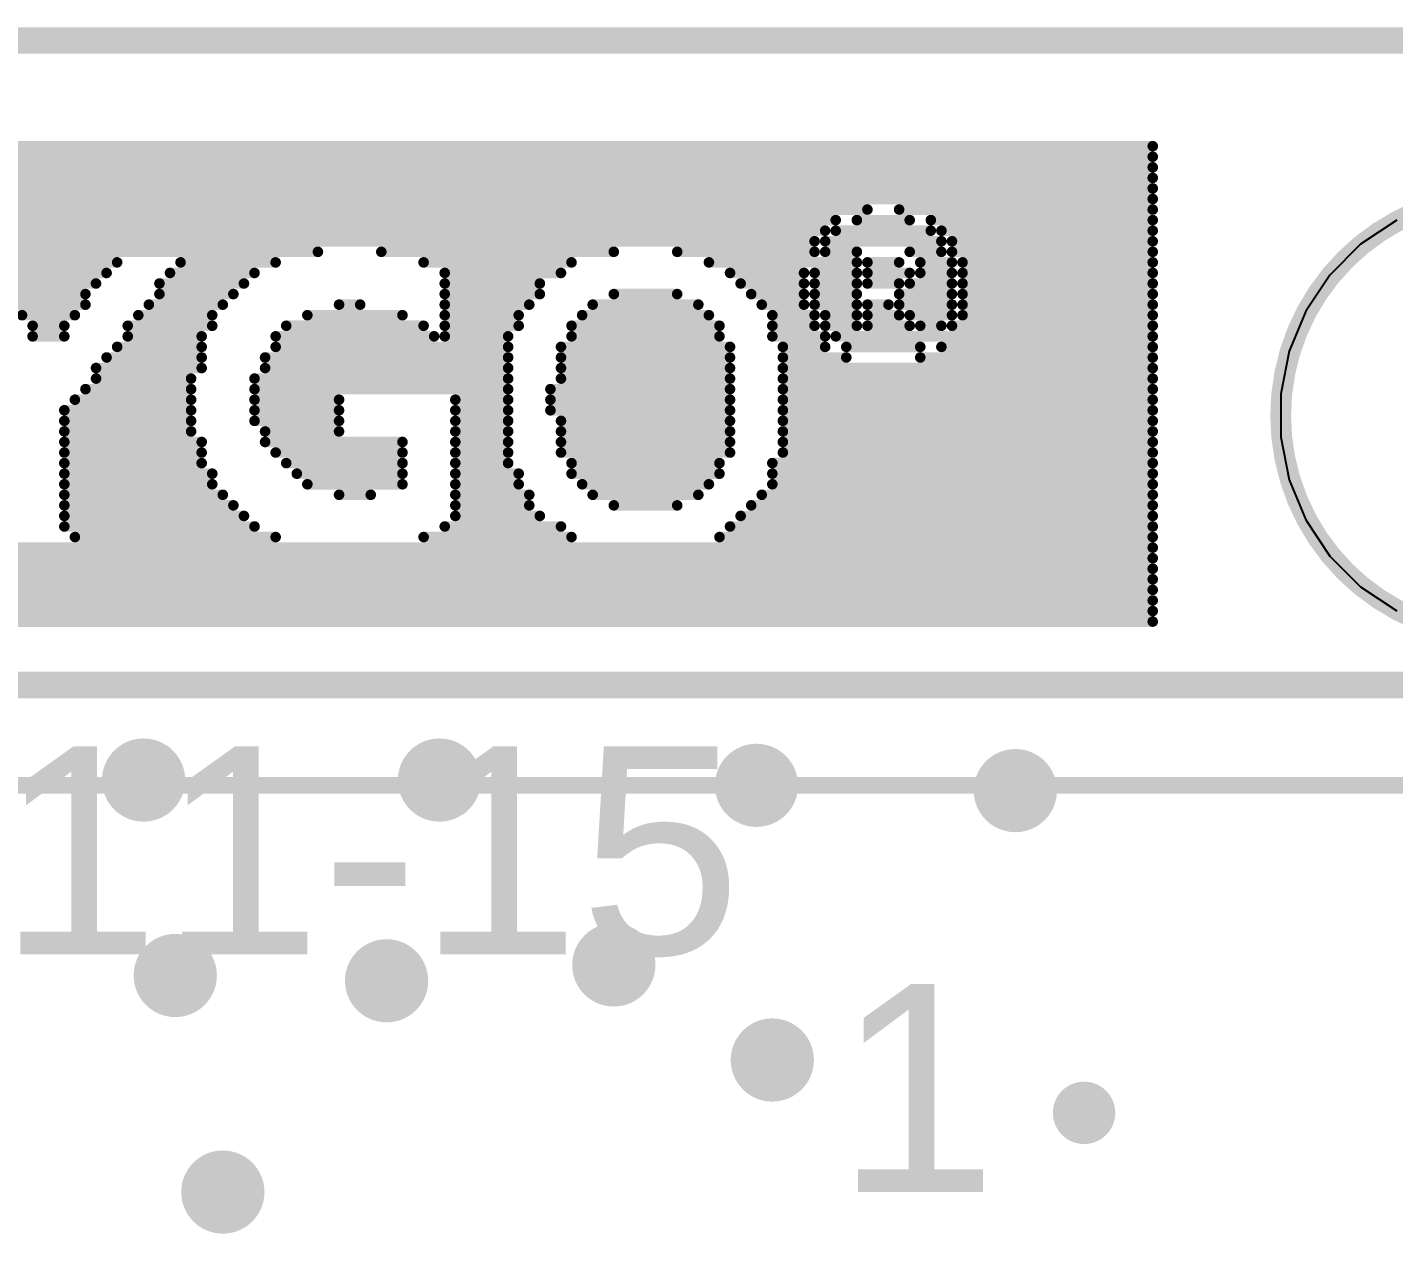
# Model space of a CAD drawing. Header units: millimetres. Extents: x 83.1 to 113.9, y 69.5 to 112.2.
# Drawn here: x 99.97 to 106.54, y 96.29 to 102.1 of the extents above; entities that cross this region are included whole.
import ezdxf

# ---------------------------------------------------------------- set-up
doc = ezdxf.new("R2010")
doc.units = ezdxf.units.MM
for name, color, linetype in [('KeepOutLayer', 6, 'Continuous'), ('MultiLayer', 9, 'Continuous'), ('TopOverlay', 2, 'Continuous'), ('ViaHoleLayer', 16, 'Continuous')]:
    doc.layers.add(name, color=color, linetype=linetype)
doc.styles.add('Arial', font='arial.ttf', dxfattribs={"height": 0.2})

# ---------------------------------------------------------------- blocks, each defined once
blk = doc.blocks.new('T__QT___54')
at = {"layer": 'TopOverlay', "const_width": 0.08}
blk.add_lwpolyline([(-8.93, 3.429), (8.977, 3.429)], dxfattribs=at)

msp = doc.modelspace()

# ---------------------------------------------------------------- hatches: boundary and pattern name
at = {"layer": 'ViaHoleLayer'}
h = msp.add_hatch(color=16, dxfattribs=at)
edge = h.paths.add_edge_path()
edge.add_arc((100.5332, 98.4758), 0.2, 0, 360)
h = msp.add_hatch(color=16, dxfattribs=at)
edge = h.paths.add_edge_path()
edge.add_arc((101.9556, 98.4758), 0.2, 0, 360)
h = msp.add_hatch(color=16, dxfattribs=at)
edge = h.paths.add_edge_path()
edge.add_arc((103.4796, 98.4504), 0.2, 0, 360)
h = msp.add_hatch(color=16, dxfattribs=at)
edge = h.paths.add_edge_path()
edge.add_arc((104.7242, 98.425), 0.2, 0, 360)
h = msp.add_hatch(color=16, dxfattribs=at)
edge = h.paths.add_edge_path()
edge.add_arc((102.7938, 97.5868), 0.2, 0, 360)
h = msp.add_hatch(color=16, dxfattribs=at)
edge = h.paths.add_edge_path()
edge.add_arc((100.6856, 97.536), 0.2, 0, 360)
h = msp.add_hatch(color=16, dxfattribs=at)
edge = h.paths.add_edge_path()
edge.add_arc((101.7016, 97.5106), 0.2, 0, 360)
h = msp.add_hatch(color=16, dxfattribs=at)
edge = h.paths.add_edge_path()
edge.add_arc((103.5558, 97.1296), 0.2, 0, 360)
h = msp.add_hatch(color=16, dxfattribs=at)
edge = h.paths.add_edge_path()
edge.add_arc((105.0544, 96.8756), 0.15, 0, 360)
h = msp.add_hatch(color=16, dxfattribs=at)
edge = h.paths.add_edge_path()
edge.add_arc((100.9142, 96.4946), 0.2, 0, 360)

# ---------------------------------------------------------------- linework, layer by layer
at = {"layer": 'KeepOutLayer', "const_width": 0.127}
msp.add_lwpolyline([(92.1766, 102.0318), (107.8442, 102.0318)], dxfattribs=at)
at = {"layer": 'KeepOutLayer'}
for points, const_width in [([(108.1196, 100.2284, 1), (105.9996, 100.2284, 1)], 0.1), ([(105.9746, 100.2284, 1), (106.0246, 100.2284, 1)], 0.05)]:
    msp.add_lwpolyline(points, format="xyb", close=True, dxfattribs=dict(at, const_width=const_width))
at = {"layer": 'MultiLayer'}
for p, q in [((106.5575, 101.1678), (106.3839, 101.0518)), ((106.3839, 101.0518), (106.2362, 100.9041)), ((106.2362, 100.9041), (106.1202, 100.7305)), ((106.1202, 100.7305), (106.0403, 100.5376)), ((106.0403, 100.5376), (105.9996, 100.3328)), ((105.9996, 100.3328), (105.9996, 100.2284)), ((105.9996, 100.2284), (105.9996, 100.2284)), ((105.9996, 100.2284), (105.9996, 100.124)), ((105.9996, 100.124), (106.0403, 99.9192)), ((106.0403, 99.9192), (106.1202, 99.7263)), ((106.1202, 99.7263), (106.2362, 99.5527)), ((106.2362, 99.5527), (106.3839, 99.405)), ((106.3839, 99.405), (106.5575, 99.289))]:
    msp.add_line(p, q, dxfattribs=at)
at = {"layer": 'TopOverlay'}
for points, const_width in [([(95.8342, 101.5238), (105.3846, 101.5238)], 0.0508), ([(95.8342, 101.473), (105.3846, 101.473)], 0.0508), ([(95.8342, 101.4222), (105.3846, 101.4222)], 0.0508), ([(95.8342, 101.3714), (105.3846, 101.3714)], 0.0508), ([(95.8342, 101.3206), (105.3846, 101.3206)], 0.0508), ([(95.8342, 101.2698), (105.3846, 101.2698)], 0.0508), ([(95.8342, 101.219), (104.013, 101.219)], 0.0508), ([(104.1654, 101.219), (105.3846, 101.219)], 0.0508), ([(95.8342, 101.1682), (103.8606, 101.1682)], 0.0508), ([(103.9622, 101.1682), (104.2162, 101.1682)], 0.0508), ([(104.3178, 101.1682), (105.3846, 101.1682)], 0.0508), ([(95.8342, 101.1174), (103.8098, 101.1174)], 0.0508), ([(95.8342, 101.0666), (103.759, 101.0666)], 0.0508), ([(103.8098, 101.0666), (104.3686, 101.0666)], 0.0508), ([(103.8606, 101.1174), (104.3178, 101.1174)], 0.0508), ([(104.3686, 101.1174), (105.3846, 101.1174)], 0.0508), ([(104.4194, 101.0666), (105.3846, 101.0666)], 0.0508), ([(95.8342, 101.0158), (101.3714, 101.0158)], 0.0508), ([(101.6762, 101.0158), (102.7938, 101.0158)], 0.0508), ([(103.0986, 101.0158), (103.759, 101.0158)], 0.0508), ([(103.8098, 101.0158), (103.9622, 101.0158)], 0.0508), ([(104.2162, 101.0158), (104.3686, 101.0158)], 0.0508), ([(104.4194, 101.0158), (105.3846, 101.0158)], 0.0508), ([(99.7966, 100.965), (100.4062, 100.965)], 0.0508), ([(100.711, 100.965), (101.1682, 100.965)], 0.0508), ([(101.8794, 100.965), (102.5906, 100.965)], 0.0508), ([(103.251, 100.965), (103.9622, 100.965)], 0.0508), ([(104.013, 100.965), (104.1654, 100.965)], 0.0508), ([(104.267, 100.965), (104.4194, 100.965)], 0.0508), ([(104.4702, 100.965), (105.3846, 100.965)], 0.0508), ([(99.7966, 100.9142), (100.3554, 100.9142)], 0.0508), ([(100.6602, 100.9142), (101.0666, 100.9142)], 0.0508), ([(101.981, 100.9142), (102.5398, 100.9142)], 0.0508), ([(103.3526, 100.9142), (103.7082, 100.9142)], 0.0508), ([(103.759, 100.9142), (103.9622, 100.9142)], 0.0508), ([(104.013, 100.9142), (104.2162, 100.9142)], 0.0508), ([(104.267, 100.9142), (104.4194, 100.9142)], 0.0508), ([(104.4702, 100.9142), (105.3846, 100.9142)], 0.0508), ([(99.8474, 100.8634), (100.3046, 100.8634)], 0.0508), ([(99.8982, 100.8126), (100.2538, 100.8126)], 0.0508), ([(100.6094, 100.8634), (101.0158, 100.8634)], 0.0508), ([(100.6094, 100.8126), (100.965, 100.8126)], 0.0508), ([(101.981, 100.8634), (102.4382, 100.8634)], 0.0508), ([(101.981, 100.8126), (102.4382, 100.8126)], 0.0508), ([(102.7938, 100.8126), (103.0986, 100.8126)], 0.0508), ([(103.4034, 100.8634), (103.7082, 100.8634)], 0.0508), ([(103.4542, 100.8126), (103.7082, 100.8126)], 0.0508), ([(103.759, 100.8634), (103.9622, 100.8634)], 0.0508), ([(103.759, 100.8126), (103.9622, 100.8126)], 0.0508), ([(104.013, 100.8634), (104.1654, 100.8634)], 0.0508), ([(104.1654, 100.8126), (104.4194, 100.8126)], 0.0508), ([(104.2162, 100.8634), (104.4194, 100.8634)], 0.0508), ([(104.4702, 100.8634), (105.3846, 100.8634)], 0.0508), ([(104.4702, 100.8126), (105.3846, 100.8126)], 0.0508), ([(99.8982, 100.7618), (100.2538, 100.7618)], 0.0508), ([(100.5586, 100.7618), (100.9142, 100.7618)], 0.0508), ([(101.473, 100.7618), (101.5746, 100.7618)], 0.0508), ([(101.981, 100.7618), (102.3874, 100.7618)], 0.0508), ([(102.6922, 100.7618), (103.2002, 100.7618)], 0.0508), ([(103.505, 100.7618), (103.7082, 100.7618)], 0.0508), ([(103.759, 100.7618), (103.9622, 100.7618)], 0.0508), ([(104.013, 100.7618), (104.1146, 100.7618)], 0.0508), ([(104.1654, 100.7618), (104.4194, 100.7618)], 0.0508), ([(104.4702, 100.7618), (105.3846, 100.7618)], 0.0508), ([(99.949, 100.711), (100.203, 100.711)], 0.0508), ([(100.5078, 100.711), (100.8634, 100.711)], 0.0508), ([(101.3206, 100.711), (101.7778, 100.711)], 0.0508), ([(101.981, 100.711), (102.3366, 100.711)], 0.0508), ([(102.6414, 100.711), (103.251, 100.711)], 0.0508), ([(103.5558, 100.711), (103.759, 100.711)], 0.0508), ([(103.8098, 100.711), (103.9622, 100.711)], 0.0508), ([(104.013, 100.711), (104.1654, 100.711)], 0.0508), ([(104.2162, 100.711), (104.4194, 100.711)], 0.0508), ([(104.4702, 100.711), (105.3846, 100.711)], 0.0508), ([(99.9998, 100.6602), (100.1522, 100.6602)], 0.0508), ([(99.9998, 100.6094), (100.1522, 100.6094)], 0.0508), ([(100.457, 100.6602), (100.8634, 100.6602)], 0.0508), ([(100.457, 100.6094), (100.8126, 100.6094)], 0.0508), ([(101.1682, 100.6094), (101.9302, 100.6094)], 0.0508), ([(101.219, 100.6602), (101.8794, 100.6602)], 0.0508), ([(101.981, 100.6602), (102.3366, 100.6602)], 0.0508), ([(101.981, 100.6094), (102.2858, 100.6094)], 0.0508), ([(102.5906, 100.6602), (103.3018, 100.6602)], 0.0508), ([(102.5906, 100.6094), (103.3018, 100.6094)], 0.0508), ([(103.5558, 100.6602), (103.759, 100.6602)], 0.0508), ([(103.5558, 100.6094), (103.8098, 100.6094)], 0.0508), ([(103.8098, 100.6602), (103.9622, 100.6602)], 0.0508), ([(103.8606, 100.6094), (105.3846, 100.6094)], 0.0508), ([(104.013, 100.6602), (104.2162, 100.6602)], 0.0508), ([(104.267, 100.6602), (104.3686, 100.6602)], 0.0508), ([(104.4194, 100.6602), (105.3846, 100.6602)], 0.0508), ([(100.4062, 100.5586), (100.8126, 100.5586)], 0.0508), ([(101.1682, 100.5586), (102.2858, 100.5586)], 0.0508), ([(102.5398, 100.5586), (103.3526, 100.5586)], 0.0508), ([(103.6066, 100.5586), (103.8098, 100.5586)], 0.0508), ([(103.9114, 100.5586), (104.267, 100.5586)], 0.0508), ([(104.3686, 100.5586), (105.3846, 100.5586)], 0.0508), ([(100.3554, 100.5078), (100.8126, 100.5078)], 0.0508), ([(101.1174, 100.5078), (102.2858, 100.5078)], 0.0508), ([(102.5398, 100.5078), (103.3526, 100.5078)], 0.0508), ([(103.6066, 100.5078), (103.9114, 100.5078)], 0.0508), ([(104.267, 100.5078), (105.3846, 100.5078)], 0.0508), ([(100.3046, 100.457), (100.8126, 100.457)], 0.0508), ([(100.3046, 100.4062), (100.7618, 100.4062)], 0.0508), ([(101.0666, 100.4062), (102.2858, 100.4062)], 0.0508), ([(101.1174, 100.457), (102.2858, 100.457)], 0.0508), ([(102.5398, 100.457), (103.3526, 100.457)], 0.0508), ([(102.5398, 100.4062), (103.3526, 100.4062)], 0.0508), ([(103.6066, 100.457), (105.3846, 100.457)], 0.0508), ([(103.6066, 100.4062), (105.3846, 100.4062)], 0.0508), ([(100.2538, 100.3554), (100.7618, 100.3554)], 0.0508), ([(101.0666, 100.3554), (102.2858, 100.3554)], 0.0508), ([(102.489, 100.3554), (103.3526, 100.3554)], 0.0508), ([(103.6066, 100.3554), (105.3846, 100.3554)], 0.0508), ([(100.203, 100.3046), (100.7618, 100.3046)], 0.0508), ([(101.0666, 100.3046), (101.473, 100.3046)], 0.0508), ([(102.0318, 100.3046), (102.2858, 100.3046)], 0.0508), ([(102.489, 100.3046), (103.3526, 100.3046)], 0.0508), ([(103.6066, 100.3046), (105.3846, 100.3046)], 0.0508), ([(100.1522, 100.2538), (100.7618, 100.2538)], 0.0508), ([(101.0666, 100.2538), (101.473, 100.2538)], 0.0508), ([(102.0318, 100.2538), (102.2858, 100.2538)], 0.0508), ([(102.489, 100.2538), (103.3526, 100.2538)], 0.0508), ([(103.6066, 100.2538), (105.3846, 100.2538)], 0.0508), ([(100.1522, 100.203), (100.7618, 100.203)], 0.0508), ([(100.1522, 100.1522), (100.7618, 100.1522)], 0.0508), ([(101.0666, 100.203), (101.473, 100.203)], 0.0508), ([(101.1174, 100.1522), (101.473, 100.1522)], 0.0508), ([(102.0318, 100.203), (102.2858, 100.203)], 0.0508), ([(102.0318, 100.1522), (102.2858, 100.1522)], 0.0508), ([(102.5398, 100.203), (103.3526, 100.203)], 0.0508), ([(102.5398, 100.1522), (103.3526, 100.1522)], 0.0508), ([(103.6066, 100.203), (105.3846, 100.203)], 0.0508), ([(103.6066, 100.1522), (105.3846, 100.1522)], 0.0508), ([(100.1522, 100.1014), (100.8126, 100.1014)], 0.0508), ([(101.1174, 100.1014), (101.7778, 100.1014)], 0.0508), ([(102.0318, 100.1014), (102.2858, 100.1014)], 0.0508), ([(102.5398, 100.1014), (103.3526, 100.1014)], 0.0508), ([(103.6066, 100.1014), (105.3846, 100.1014)], 0.0508), ([(100.1522, 100.0506), (100.8126, 100.0506)], 0.0508), ([(101.1682, 100.0506), (101.7778, 100.0506)], 0.0508), ([(102.0318, 100.0506), (102.2858, 100.0506)], 0.0508), ([(102.5398, 100.0506), (103.3526, 100.0506)], 0.0508), ([(103.6066, 100.0506), (105.3846, 100.0506)], 0.0508), ([(100.1522, 99.9998), (100.8126, 99.9998)], 0.0508), ([(100.1522, 99.949), (100.8634, 99.949)], 0.0508), ([(101.219, 99.9998), (101.7778, 99.9998)], 0.0508), ([(101.2698, 99.949), (101.7778, 99.949)], 0.0508), ([(102.0318, 99.9998), (102.2858, 99.9998)], 0.0508), ([(102.0318, 99.949), (102.3366, 99.949)], 0.0508), ([(102.5906, 99.9998), (103.3018, 99.9998)], 0.0508), ([(102.5906, 99.949), (103.3018, 99.949)], 0.0508), ([(103.5558, 99.9998), (105.3846, 99.9998)], 0.0508), ([(103.5558, 99.949), (105.3846, 99.949)], 0.0508), ([(100.1522, 99.8982), (100.8634, 99.8982)], 0.0508), ([(101.3206, 99.8982), (101.7778, 99.8982)], 0.0508), ([(102.0318, 99.8982), (102.3366, 99.8982)], 0.0508), ([(102.6414, 99.8982), (103.251, 99.8982)], 0.0508), ([(103.5558, 99.8982), (105.3846, 99.8982)], 0.0508), ([(100.1522, 99.8474), (100.9142, 99.8474)], 0.0508), ([(101.473, 99.8474), (101.6254, 99.8474)], 0.0508), ([(102.0318, 99.8474), (102.3874, 99.8474)], 0.0508), ([(102.6922, 99.8474), (103.2002, 99.8474)], 0.0508), ([(103.505, 99.8474), (105.3846, 99.8474)], 0.0508), ([(100.1522, 99.7966), (100.965, 99.7966)], 0.0508), ([(102.0318, 99.7966), (102.3874, 99.7966)], 0.0508), ([(102.7938, 99.7966), (103.0986, 99.7966)], 0.0508), ([(103.4542, 99.7966), (105.3846, 99.7966)], 0.0508), ([(100.1522, 99.7458), (101.0158, 99.7458)], 0.0508), ([(100.1522, 99.695), (101.0666, 99.695)], 0.0508), ([(101.981, 99.695), (102.5398, 99.695)], 0.0508), ([(102.0318, 99.7458), (102.4382, 99.7458)], 0.0508), ([(103.3526, 99.695), (105.3846, 99.695)], 0.0508), ([(103.4034, 99.7458), (105.3846, 99.7458)], 0.0508), ([(100.203, 99.6442), (101.1682, 99.6442)], 0.0508), ([(101.8794, 99.6442), (102.5906, 99.6442)], 0.0508), ([(103.3018, 99.6442), (105.3846, 99.6442)], 0.0508), ([(95.8342, 99.5934), (105.3846, 99.5934)], 0.0508), ([(95.8342, 99.5426), (105.3846, 99.5426)], 0.0508), ([(95.8342, 99.4918), (105.3846, 99.4918)], 0.0508), ([(95.8342, 99.441), (105.3846, 99.441)], 0.0508), ([(95.8342, 99.3902), (105.3846, 99.3902)], 0.0508), ([(95.8342, 99.3394), (105.3846, 99.3394)], 0.0508), ([(95.8342, 99.2886), (105.3846, 99.2886)], 0.0508), ([(95.8342, 99.2378), (105.3846, 99.2378)], 0.0508), ([(97.4598, 98.933), (108.8898, 98.933)], 0.127)]:
    msp.add_lwpolyline(points, dxfattribs=dict(at, const_width=const_width))
at = {"layer": 'TopOverlay', "const_width": 0.0254}
for points in [[(105.3719, 101.5238, 1), (105.3973, 101.5238, 1)], [(105.3719, 101.473, 1), (105.3973, 101.473, 1)], [(105.3719, 101.4222, 1), (105.3973, 101.4222, 1)], [(105.3719, 101.3714, 1), (105.3973, 101.3714, 1)], [(105.3719, 101.3206, 1), (105.3973, 101.3206, 1)], [(105.3719, 101.2698, 1), (105.3973, 101.2698, 1)], [(104.0003, 101.219, 1), (104.0257, 101.219, 1)], [(104.1527, 101.219, 1), (104.1781, 101.219, 1)], [(105.3719, 101.219, 1), (105.3973, 101.219, 1)], [(103.8479, 101.1682, 1), (103.8733, 101.1682, 1)], [(103.9495, 101.1682, 1), (103.9749, 101.1682, 1)], [(104.2035, 101.1682, 1), (104.2289, 101.1682, 1)], [(104.3051, 101.1682, 1), (104.3305, 101.1682, 1)], [(105.3719, 101.1682, 1), (105.3973, 101.1682, 1)], [(103.7463, 101.0666, 1), (103.7717, 101.0666, 1)], [(103.7971, 101.1174, 1), (103.8225, 101.1174, 1)], [(103.7971, 101.0666, 1), (103.8225, 101.0666, 1)], [(103.8479, 101.1174, 1), (103.8733, 101.1174, 1)], [(104.3051, 101.1174, 1), (104.3305, 101.1174, 1)], [(104.3559, 101.1174, 1), (104.3813, 101.1174, 1)], [(104.3559, 101.0666, 1), (104.3813, 101.0666, 1)], [(104.4067, 101.0666, 1), (104.4321, 101.0666, 1)], [(105.3719, 101.1174, 1), (105.3973, 101.1174, 1)], [(105.3719, 101.0666, 1), (105.3973, 101.0666, 1)], [(101.3587, 101.0158, 1), (101.3841, 101.0158, 1)], [(101.6635, 101.0158, 1), (101.6889, 101.0158, 1)], [(102.7811, 101.0158, 1), (102.8065, 101.0158, 1)], [(103.0859, 101.0158, 1), (103.1113, 101.0158, 1)], [(103.7463, 101.0158, 1), (103.7717, 101.0158, 1)], [(103.7971, 101.0158, 1), (103.8225, 101.0158, 1)], [(103.9495, 101.0158, 1), (103.9749, 101.0158, 1)], [(104.2035, 101.0158, 1), (104.2289, 101.0158, 1)], [(104.3559, 101.0158, 1), (104.3813, 101.0158, 1)], [(104.4067, 101.0158, 1), (104.4321, 101.0158, 1)], [(105.3719, 101.0158, 1), (105.3973, 101.0158, 1)], [(100.3935, 100.965, 1), (100.4189, 100.965, 1)], [(100.6983, 100.965, 1), (100.7237, 100.965, 1)], [(101.1555, 100.965, 1), (101.1809, 100.965, 1)], [(101.8667, 100.965, 1), (101.8921, 100.965, 1)], [(102.5779, 100.965, 1), (102.6033, 100.965, 1)], [(103.2383, 100.965, 1), (103.2637, 100.965, 1)], [(103.9495, 100.965, 1), (103.9749, 100.965, 1)], [(104.0003, 100.965, 1), (104.0257, 100.965, 1)], [(104.1527, 100.965, 1), (104.1781, 100.965, 1)], [(104.2543, 100.965, 1), (104.2797, 100.965, 1)], [(104.4067, 100.965, 1), (104.4321, 100.965, 1)], [(104.4575, 100.965, 1), (104.4829, 100.965, 1)], [(105.3719, 100.965, 1), (105.3973, 100.965, 1)], [(100.3427, 100.9142, 1), (100.3681, 100.9142, 1)], [(100.6475, 100.9142, 1), (100.6729, 100.9142, 1)], [(101.0539, 100.9142, 1), (101.0793, 100.9142, 1)], [(101.9683, 100.9142, 1), (101.9937, 100.9142, 1)], [(102.5271, 100.9142, 1), (102.5525, 100.9142, 1)], [(103.3399, 100.9142, 1), (103.3653, 100.9142, 1)], [(103.6955, 100.9142, 1), (103.7209, 100.9142, 1)], [(103.7463, 100.9142, 1), (103.7717, 100.9142, 1)], [(103.9495, 100.9142, 1), (103.9749, 100.9142, 1)], [(104.0003, 100.9142, 1), (104.0257, 100.9142, 1)], [(104.2035, 100.9142, 1), (104.2289, 100.9142, 1)], [(104.2543, 100.9142, 1), (104.2797, 100.9142, 1)], [(104.4067, 100.9142, 1), (104.4321, 100.9142, 1)], [(104.4575, 100.9142, 1), (104.4829, 100.9142, 1)], [(105.3719, 100.9142, 1), (105.3973, 100.9142, 1)], [(100.2411, 100.8126, 1), (100.2665, 100.8126, 1)], [(100.2919, 100.8634, 1), (100.3173, 100.8634, 1)], [(100.5967, 100.8634, 1), (100.6221, 100.8634, 1)], [(100.5967, 100.8126, 1), (100.6221, 100.8126, 1)], [(100.9523, 100.8126, 1), (100.9777, 100.8126, 1)], [(101.0031, 100.8634, 1), (101.0285, 100.8634, 1)], [(101.9683, 100.8634, 1), (101.9937, 100.8634, 1)], [(101.9683, 100.8126, 1), (101.9937, 100.8126, 1)], [(102.4255, 100.8634, 1), (102.4509, 100.8634, 1)], [(102.4255, 100.8126, 1), (102.4509, 100.8126, 1)], [(102.7811, 100.8126, 1), (102.8065, 100.8126, 1)], [(103.0859, 100.8126, 1), (103.1113, 100.8126, 1)], [(103.3907, 100.8634, 1), (103.4161, 100.8634, 1)], [(103.4415, 100.8126, 1), (103.4669, 100.8126, 1)], [(103.6955, 100.8634, 1), (103.7209, 100.8634, 1)], [(103.6955, 100.8126, 1), (103.7209, 100.8126, 1)], [(103.7463, 100.8634, 1), (103.7717, 100.8634, 1)], [(103.7463, 100.8126, 1), (103.7717, 100.8126, 1)], [(103.9495, 100.8634, 1), (103.9749, 100.8634, 1)], [(103.9495, 100.8126, 1), (103.9749, 100.8126, 1)], [(104.0003, 100.8634, 1), (104.0257, 100.8634, 1)], [(104.1527, 100.8634, 1), (104.1781, 100.8634, 1)], [(104.1527, 100.8126, 1), (104.1781, 100.8126, 1)], [(104.2035, 100.8634, 1), (104.2289, 100.8634, 1)], [(104.4067, 100.8634, 1), (104.4321, 100.8634, 1)], [(104.4067, 100.8126, 1), (104.4321, 100.8126, 1)], [(104.4575, 100.8634, 1), (104.4829, 100.8634, 1)], [(104.4575, 100.8126, 1), (104.4829, 100.8126, 1)], [(105.3719, 100.8634, 1), (105.3973, 100.8634, 1)], [(105.3719, 100.8126, 1), (105.3973, 100.8126, 1)], [(100.2411, 100.7618, 1), (100.2665, 100.7618, 1)], [(100.5459, 100.7618, 1), (100.5713, 100.7618, 1)], [(100.9015, 100.7618, 1), (100.9269, 100.7618, 1)], [(101.4603, 100.7618, 1), (101.4857, 100.7618, 1)], [(101.5619, 100.7618, 1), (101.5873, 100.7618, 1)], [(101.9683, 100.7618, 1), (101.9937, 100.7618, 1)], [(102.3747, 100.7618, 1), (102.4001, 100.7618, 1)], [(102.6795, 100.7618, 1), (102.7049, 100.7618, 1)], [(103.1875, 100.7618, 1), (103.2129, 100.7618, 1)], [(103.4923, 100.7618, 1), (103.5177, 100.7618, 1)], [(103.6955, 100.7618, 1), (103.7209, 100.7618, 1)], [(103.7463, 100.7618, 1), (103.7717, 100.7618, 1)], [(103.9495, 100.7618, 1), (103.9749, 100.7618, 1)], [(104.0003, 100.7618, 1), (104.0257, 100.7618, 1)], [(104.1019, 100.7618, 1), (104.1273, 100.7618, 1)], [(104.1527, 100.7618, 1), (104.1781, 100.7618, 1)], [(104.4067, 100.7618, 1), (104.4321, 100.7618, 1)], [(104.4575, 100.7618, 1), (104.4829, 100.7618, 1)], [(105.3719, 100.7618, 1), (105.3973, 100.7618, 1)], [(99.9363, 100.711, 1), (99.9617, 100.711, 1)], [(100.1903, 100.711, 1), (100.2157, 100.711, 1)], [(100.4951, 100.711, 1), (100.5205, 100.711, 1)], [(100.8507, 100.711, 1), (100.8761, 100.711, 1)], [(101.3079, 100.711, 1), (101.3333, 100.711, 1)], [(101.7651, 100.711, 1), (101.7905, 100.711, 1)], [(101.9683, 100.711, 1), (101.9937, 100.711, 1)], [(102.3239, 100.711, 1), (102.3493, 100.711, 1)], [(102.6287, 100.711, 1), (102.6541, 100.711, 1)], [(103.2383, 100.711, 1), (103.2637, 100.711, 1)], [(103.5431, 100.711, 1), (103.5685, 100.711, 1)], [(103.7463, 100.711, 1), (103.7717, 100.711, 1)], [(103.7971, 100.711, 1), (103.8225, 100.711, 1)], [(103.9495, 100.711, 1), (103.9749, 100.711, 1)], [(104.0003, 100.711, 1), (104.0257, 100.711, 1)], [(104.1527, 100.711, 1), (104.1781, 100.711, 1)], [(104.2035, 100.711, 1), (104.2289, 100.711, 1)], [(104.4067, 100.711, 1), (104.4321, 100.711, 1)], [(104.4575, 100.711, 1), (104.4829, 100.711, 1)], [(105.3719, 100.711, 1), (105.3973, 100.711, 1)], [(99.9871, 100.6602, 1), (100.0125, 100.6602, 1)], [(99.9871, 100.6094, 1), (100.0125, 100.6094, 1)], [(100.1395, 100.6602, 1), (100.1649, 100.6602, 1)], [(100.1395, 100.6094, 1), (100.1649, 100.6094, 1)], [(100.4443, 100.6602, 1), (100.4697, 100.6602, 1)], [(100.4443, 100.6094, 1), (100.4697, 100.6094, 1)], [(100.7999, 100.6094, 1), (100.8253, 100.6094, 1)], [(100.8507, 100.6602, 1), (100.8761, 100.6602, 1)], [(101.1555, 100.6094, 1), (101.1809, 100.6094, 1)], [(101.2063, 100.6602, 1), (101.2317, 100.6602, 1)], [(101.8667, 100.6602, 1), (101.8921, 100.6602, 1)], [(101.9175, 100.6094, 1), (101.9429, 100.6094, 1)], [(101.9683, 100.6602, 1), (101.9937, 100.6602, 1)], [(101.9683, 100.6094, 1), (101.9937, 100.6094, 1)], [(102.2731, 100.6094, 1), (102.2985, 100.6094, 1)], [(102.3239, 100.6602, 1), (102.3493, 100.6602, 1)], [(102.5779, 100.6602, 1), (102.6033, 100.6602, 1)], [(102.5779, 100.6094, 1), (102.6033, 100.6094, 1)], [(103.2891, 100.6602, 1), (103.3145, 100.6602, 1)], [(103.2891, 100.6094, 1), (103.3145, 100.6094, 1)], [(103.5431, 100.6602, 1), (103.5685, 100.6602, 1)], [(103.5431, 100.6094, 1), (103.5685, 100.6094, 1)], [(103.7463, 100.6602, 1), (103.7717, 100.6602, 1)], [(103.7971, 100.6602, 1), (103.8225, 100.6602, 1)], [(103.7971, 100.6094, 1), (103.8225, 100.6094, 1)], [(103.8479, 100.6094, 1), (103.8733, 100.6094, 1)], [(103.9495, 100.6602, 1), (103.9749, 100.6602, 1)], [(104.0003, 100.6602, 1), (104.0257, 100.6602, 1)], [(104.2035, 100.6602, 1), (104.2289, 100.6602, 1)], [(104.2543, 100.6602, 1), (104.2797, 100.6602, 1)], [(104.3559, 100.6602, 1), (104.3813, 100.6602, 1)], [(104.4067, 100.6602, 1), (104.4321, 100.6602, 1)], [(105.3719, 100.6602, 1), (105.3973, 100.6602, 1)], [(105.3719, 100.6094, 1), (105.3973, 100.6094, 1)], [(100.3935, 100.5586, 1), (100.4189, 100.5586, 1)], [(100.7999, 100.5586, 1), (100.8253, 100.5586, 1)], [(101.1555, 100.5586, 1), (101.1809, 100.5586, 1)], [(102.2731, 100.5586, 1), (102.2985, 100.5586, 1)], [(102.5271, 100.5586, 1), (102.5525, 100.5586, 1)], [(103.3399, 100.5586, 1), (103.3653, 100.5586, 1)], [(103.5939, 100.5586, 1), (103.6193, 100.5586, 1)], [(103.7971, 100.5586, 1), (103.8225, 100.5586, 1)], [(103.8987, 100.5586, 1), (103.9241, 100.5586, 1)], [(104.2543, 100.5586, 1), (104.2797, 100.5586, 1)], [(104.3559, 100.5586, 1), (104.3813, 100.5586, 1)], [(105.3719, 100.5586, 1), (105.3973, 100.5586, 1)], [(100.3427, 100.5078, 1), (100.3681, 100.5078, 1)], [(100.7999, 100.5078, 1), (100.8253, 100.5078, 1)], [(101.1047, 100.5078, 1), (101.1301, 100.5078, 1)], [(102.2731, 100.5078, 1), (102.2985, 100.5078, 1)], [(102.5271, 100.5078, 1), (102.5525, 100.5078, 1)], [(103.3399, 100.5078, 1), (103.3653, 100.5078, 1)], [(103.5939, 100.5078, 1), (103.6193, 100.5078, 1)], [(103.8987, 100.5078, 1), (103.9241, 100.5078, 1)], [(104.2543, 100.5078, 1), (104.2797, 100.5078, 1)], [(105.3719, 100.5078, 1), (105.3973, 100.5078, 1)], [(100.2919, 100.457, 1), (100.3173, 100.457, 1)], [(100.2919, 100.4062, 1), (100.3173, 100.4062, 1)], [(100.7491, 100.4062, 1), (100.7745, 100.4062, 1)], [(100.7999, 100.457, 1), (100.8253, 100.457, 1)], [(101.0539, 100.4062, 1), (101.0793, 100.4062, 1)], [(101.1047, 100.457, 1), (101.1301, 100.457, 1)], [(102.2731, 100.457, 1), (102.2985, 100.457, 1)], [(102.2731, 100.4062, 1), (102.2985, 100.4062, 1)], [(102.5271, 100.457, 1), (102.5525, 100.457, 1)], [(102.5271, 100.4062, 1), (102.5525, 100.4062, 1)], [(103.3399, 100.457, 1), (103.3653, 100.457, 1)], [(103.3399, 100.4062, 1), (103.3653, 100.4062, 1)], [(103.5939, 100.457, 1), (103.6193, 100.457, 1)], [(103.5939, 100.4062, 1), (103.6193, 100.4062, 1)], [(105.3719, 100.457, 1), (105.3973, 100.457, 1)], [(105.3719, 100.4062, 1), (105.3973, 100.4062, 1)], [(100.2411, 100.3554, 1), (100.2665, 100.3554, 1)], [(100.7491, 100.3554, 1), (100.7745, 100.3554, 1)], [(101.0539, 100.3554, 1), (101.0793, 100.3554, 1)], [(102.2731, 100.3554, 1), (102.2985, 100.3554, 1)], [(102.4763, 100.3554, 1), (102.5017, 100.3554, 1)], [(103.3399, 100.3554, 1), (103.3653, 100.3554, 1)], [(103.5939, 100.3554, 1), (103.6193, 100.3554, 1)], [(105.3719, 100.3554, 1), (105.3973, 100.3554, 1)], [(100.1903, 100.3046, 1), (100.2157, 100.3046, 1)], [(100.7491, 100.3046, 1), (100.7745, 100.3046, 1)], [(101.0539, 100.3046, 1), (101.0793, 100.3046, 1)], [(101.4603, 100.3046, 1), (101.4857, 100.3046, 1)], [(102.0191, 100.3046, 1), (102.0445, 100.3046, 1)], [(102.2731, 100.3046, 1), (102.2985, 100.3046, 1)], [(102.4763, 100.3046, 1), (102.5017, 100.3046, 1)], [(103.3399, 100.3046, 1), (103.3653, 100.3046, 1)], [(103.5939, 100.3046, 1), (103.6193, 100.3046, 1)], [(105.3719, 100.3046, 1), (105.3973, 100.3046, 1)], [(100.1395, 100.2538, 1), (100.1649, 100.2538, 1)], [(100.7491, 100.2538, 1), (100.7745, 100.2538, 1)], [(101.0539, 100.2538, 1), (101.0793, 100.2538, 1)], [(101.4603, 100.2538, 1), (101.4857, 100.2538, 1)], [(102.0191, 100.2538, 1), (102.0445, 100.2538, 1)], [(102.2731, 100.2538, 1), (102.2985, 100.2538, 1)], [(102.4763, 100.2538, 1), (102.5017, 100.2538, 1)], [(103.3399, 100.2538, 1), (103.3653, 100.2538, 1)], [(103.5939, 100.2538, 1), (103.6193, 100.2538, 1)], [(105.3719, 100.2538, 1), (105.3973, 100.2538, 1)], [(100.1395, 100.203, 1), (100.1649, 100.203, 1)], [(100.1395, 100.1522, 1), (100.1649, 100.1522, 1)], [(100.7491, 100.203, 1), (100.7745, 100.203, 1)], [(100.7491, 100.1522, 1), (100.7745, 100.1522, 1)], [(101.0539, 100.203, 1), (101.0793, 100.203, 1)], [(101.1047, 100.1522, 1), (101.1301, 100.1522, 1)], [(101.4603, 100.203, 1), (101.4857, 100.203, 1)], [(101.4603, 100.1522, 1), (101.4857, 100.1522, 1)], [(102.0191, 100.203, 1), (102.0445, 100.203, 1)], [(102.0191, 100.1522, 1), (102.0445, 100.1522, 1)], [(102.2731, 100.203, 1), (102.2985, 100.203, 1)], [(102.2731, 100.1522, 1), (102.2985, 100.1522, 1)], [(102.5271, 100.203, 1), (102.5525, 100.203, 1)], [(102.5271, 100.1522, 1), (102.5525, 100.1522, 1)], [(103.3399, 100.203, 1), (103.3653, 100.203, 1)], [(103.3399, 100.1522, 1), (103.3653, 100.1522, 1)], [(103.5939, 100.203, 1), (103.6193, 100.203, 1)], [(103.5939, 100.1522, 1), (103.6193, 100.1522, 1)], [(105.3719, 100.203, 1), (105.3973, 100.203, 1)], [(105.3719, 100.1522, 1), (105.3973, 100.1522, 1)], [(100.1395, 100.1014, 1), (100.1649, 100.1014, 1)], [(100.7999, 100.1014, 1), (100.8253, 100.1014, 1)], [(101.1047, 100.1014, 1), (101.1301, 100.1014, 1)], [(101.7651, 100.1014, 1), (101.7905, 100.1014, 1)], [(102.0191, 100.1014, 1), (102.0445, 100.1014, 1)], [(102.2731, 100.1014, 1), (102.2985, 100.1014, 1)], [(102.5271, 100.1014, 1), (102.5525, 100.1014, 1)], [(103.3399, 100.1014, 1), (103.3653, 100.1014, 1)], [(103.5939, 100.1014, 1), (103.6193, 100.1014, 1)], [(105.3719, 100.1014, 1), (105.3973, 100.1014, 1)], [(100.1395, 100.0506, 1), (100.1649, 100.0506, 1)], [(100.7999, 100.0506, 1), (100.8253, 100.0506, 1)], [(101.1555, 100.0506, 1), (101.1809, 100.0506, 1)], [(101.7651, 100.0506, 1), (101.7905, 100.0506, 1)], [(102.0191, 100.0506, 1), (102.0445, 100.0506, 1)], [(102.2731, 100.0506, 1), (102.2985, 100.0506, 1)], [(102.5271, 100.0506, 1), (102.5525, 100.0506, 1)], [(103.3399, 100.0506, 1), (103.3653, 100.0506, 1)], [(103.5939, 100.0506, 1), (103.6193, 100.0506, 1)], [(105.3719, 100.0506, 1), (105.3973, 100.0506, 1)], [(100.1395, 99.9998, 1), (100.1649, 99.9998, 1)], [(100.1395, 99.949, 1), (100.1649, 99.949, 1)], [(100.7999, 99.9998, 1), (100.8253, 99.9998, 1)], [(100.8507, 99.949, 1), (100.8761, 99.949, 1)], [(101.2063, 99.9998, 1), (101.2317, 99.9998, 1)], [(101.2571, 99.949, 1), (101.2825, 99.949, 1)], [(101.7651, 99.9998, 1), (101.7905, 99.9998, 1)], [(101.7651, 99.949, 1), (101.7905, 99.949, 1)], [(102.0191, 99.9998, 1), (102.0445, 99.9998, 1)], [(102.0191, 99.949, 1), (102.0445, 99.949, 1)], [(102.2731, 99.9998, 1), (102.2985, 99.9998, 1)], [(102.3239, 99.949, 1), (102.3493, 99.949, 1)], [(102.5779, 99.9998, 1), (102.6033, 99.9998, 1)], [(102.5779, 99.949, 1), (102.6033, 99.949, 1)], [(103.2891, 99.9998, 1), (103.3145, 99.9998, 1)], [(103.2891, 99.949, 1), (103.3145, 99.949, 1)], [(103.5431, 99.9998, 1), (103.5685, 99.9998, 1)], [(103.5431, 99.949, 1), (103.5685, 99.949, 1)], [(105.3719, 99.9998, 1), (105.3973, 99.9998, 1)], [(105.3719, 99.949, 1), (105.3973, 99.949, 1)], [(100.1395, 99.8982, 1), (100.1649, 99.8982, 1)], [(100.8507, 99.8982, 1), (100.8761, 99.8982, 1)], [(101.3079, 99.8982, 1), (101.3333, 99.8982, 1)], [(101.7651, 99.8982, 1), (101.7905, 99.8982, 1)], [(102.0191, 99.8982, 1), (102.0445, 99.8982, 1)], [(102.3239, 99.8982, 1), (102.3493, 99.8982, 1)], [(102.6287, 99.8982, 1), (102.6541, 99.8982, 1)], [(103.2383, 99.8982, 1), (103.2637, 99.8982, 1)], [(103.5431, 99.8982, 1), (103.5685, 99.8982, 1)], [(105.3719, 99.8982, 1), (105.3973, 99.8982, 1)], [(100.1395, 99.8474, 1), (100.1649, 99.8474, 1)], [(100.9015, 99.8474, 1), (100.9269, 99.8474, 1)], [(101.4603, 99.8474, 1), (101.4857, 99.8474, 1)], [(101.6127, 99.8474, 1), (101.6381, 99.8474, 1)], [(102.0191, 99.8474, 1), (102.0445, 99.8474, 1)], [(102.3747, 99.8474, 1), (102.4001, 99.8474, 1)], [(102.6795, 99.8474, 1), (102.7049, 99.8474, 1)], [(103.1875, 99.8474, 1), (103.2129, 99.8474, 1)], [(103.4923, 99.8474, 1), (103.5177, 99.8474, 1)], [(105.3719, 99.8474, 1), (105.3973, 99.8474, 1)], [(100.1395, 99.7966, 1), (100.1649, 99.7966, 1)], [(100.9523, 99.7966, 1), (100.9777, 99.7966, 1)], [(102.0191, 99.7966, 1), (102.0445, 99.7966, 1)], [(102.3747, 99.7966, 1), (102.4001, 99.7966, 1)], [(102.7811, 99.7966, 1), (102.8065, 99.7966, 1)], [(103.0859, 99.7966, 1), (103.1113, 99.7966, 1)], [(103.4415, 99.7966, 1), (103.4669, 99.7966, 1)], [(105.3719, 99.7966, 1), (105.3973, 99.7966, 1)], [(100.1395, 99.7458, 1), (100.1649, 99.7458, 1)], [(100.1395, 99.695, 1), (100.1649, 99.695, 1)], [(101.0031, 99.7458, 1), (101.0285, 99.7458, 1)], [(101.0539, 99.695, 1), (101.0793, 99.695, 1)], [(101.9683, 99.695, 1), (101.9937, 99.695, 1)], [(102.0191, 99.7458, 1), (102.0445, 99.7458, 1)], [(102.4255, 99.7458, 1), (102.4509, 99.7458, 1)], [(102.5271, 99.695, 1), (102.5525, 99.695, 1)], [(103.3399, 99.695, 1), (103.3653, 99.695, 1)], [(103.3907, 99.7458, 1), (103.4161, 99.7458, 1)], [(105.3719, 99.7458, 1), (105.3973, 99.7458, 1)], [(105.3719, 99.695, 1), (105.3973, 99.695, 1)], [(100.1903, 99.6442, 1), (100.2157, 99.6442, 1)], [(101.1555, 99.6442, 1), (101.1809, 99.6442, 1)], [(101.8667, 99.6442, 1), (101.8921, 99.6442, 1)], [(102.5779, 99.6442, 1), (102.6033, 99.6442, 1)], [(103.2891, 99.6442, 1), (103.3145, 99.6442, 1)], [(105.3719, 99.6442, 1), (105.3973, 99.6442, 1)], [(105.3719, 99.5934, 1), (105.3973, 99.5934, 1)], [(105.3719, 99.5426, 1), (105.3973, 99.5426, 1)], [(105.3719, 99.4918, 1), (105.3973, 99.4918, 1)], [(105.3719, 99.441, 1), (105.3973, 99.441, 1)], [(105.3719, 99.3902, 1), (105.3973, 99.3902, 1)], [(105.3719, 99.3394, 1), (105.3973, 99.3394, 1)], [(105.3719, 99.2886, 1), (105.3973, 99.2886, 1)], [(105.3719, 99.2378, 1), (105.3973, 99.2378, 1)]]:
    msp.add_lwpolyline(points, format="xyb", close=True, dxfattribs=at)

# ---------------------------------------------------------------- block references
msp.add_blockref('T__QT___54', (100.0252, 95.0214))

# ---------------------------------------------------------------- texts
at = {"layer": 'TopOverlay', "style": 'Arial'}
for s, p in [('22-11-15', (97.8154, 97.6376)), ('1', (103.8606, 96.4946))]:
    msp.add_text(s, height=1, rotation=360, dxfattribs=at).set_placement(p)

doc.saveas('drawing.dxf')
